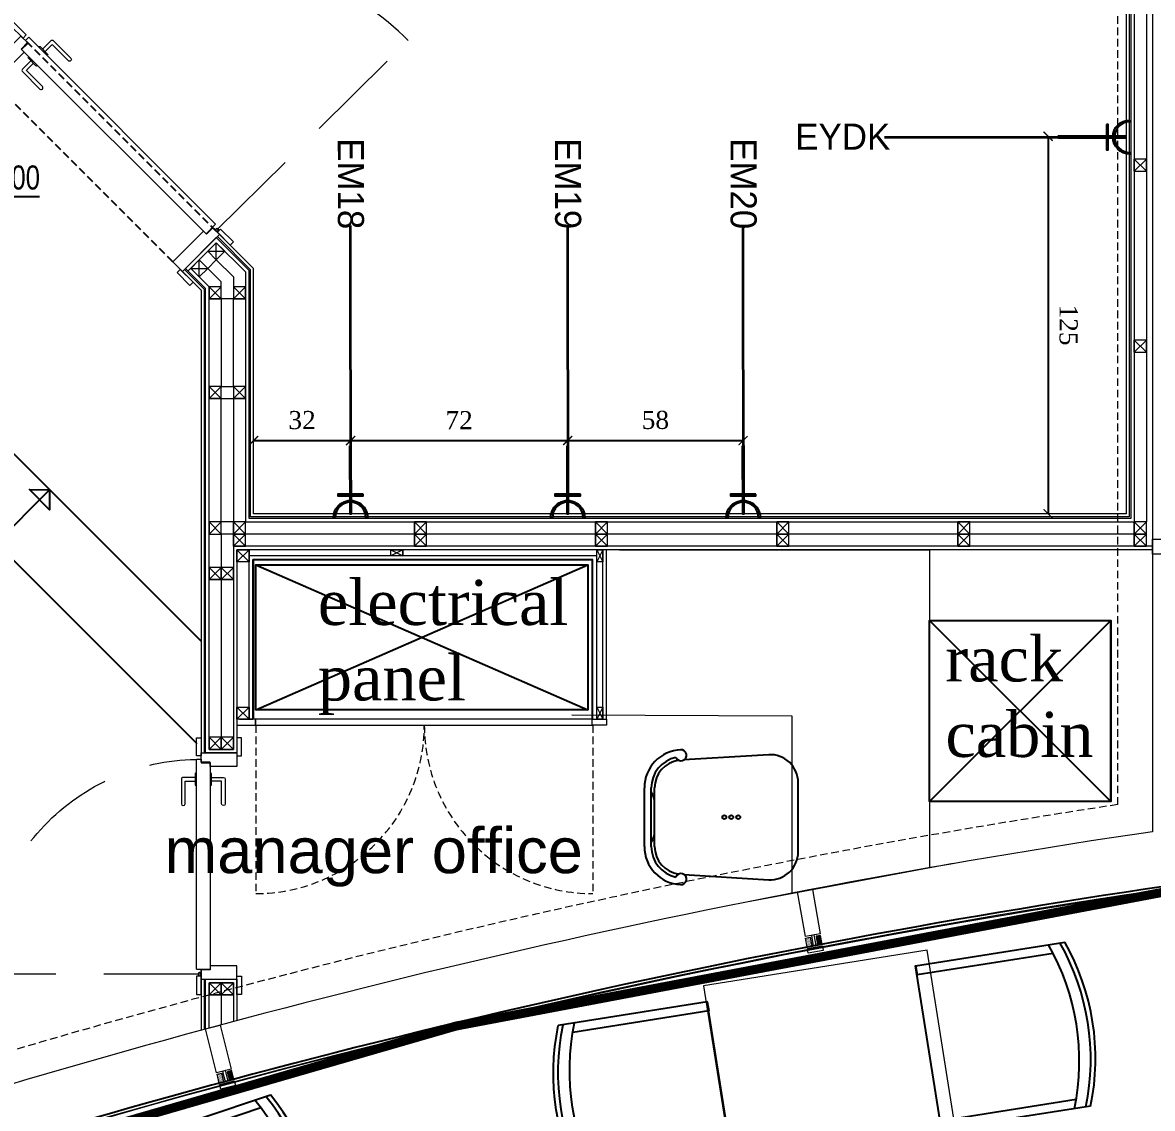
# Model space of a CAD drawing. Header units: millimetres. Extents: x 4459 to 18299, y -2909 to 3305.
# Drawn here: x 11552.2 to 11926.5, y 1101.8 to 1461.7 of the extents above; entities that cross this region are included whole.
import ezdxf
from ezdxf.enums import TextEntityAlignment as Align
from ezdxf.xclip import XClip

# ---------------------------------------------------------------- set-up
doc = ezdxf.new("R2010")
doc.units = ezdxf.units.MM
doc.header["$LTSCALE"] = 5
doc.header["$XCLIPFRAME"] = 0
for name, pattern in [('DASHED', [0.75, 0.5, -0.25]), ('DASHEDX2', [1.5, 1, -0.5]), ('HIDDEN', [9.524999999999995, 6.349999999999998, -3.174999999999998]), ('HIDDENX2', [0.75, 0.5, -0.25])]:
    doc.linetypes.add(name, pattern=pattern)
doc.layers.get('Defpoints').update_dxf_attribs({"lineweight": 9})
for name, color, linetype, lineweight in [('141125_RT1$0$LP-SHOPFRONT', 230, 'Continuous', 9), ('2DGORUNUS3', 41, 'Continuous', 0), ('A-_WIND----_E-', 4, 'Continuous', 13), ('ELK', 1, 'Continuous', 35), ('I-Furn-Fixd-N', 2, 'Continuous', 9), ('LP-AREA_POLYLINE', 7, 'Continuous', 5), ('MAK', 235, 'Continuous', 25), ('no3_ahsap kesit on', 40, 'Continuous', 20), ('no3_ahşap gorunus on kalın', 34, 'Continuous', 20), ('no3_alçıpan kesit', 210, 'Continuous', 20), ('no3_duvar kaplama', 8, 'Continuous', 9), ('no3_kutu profil gorunus', 8, 'Continuous', 18), ('no3_kutuprofil kesit', 74, 'Continuous', 18), ('no3_mermer gorunus on', 31, 'Continuous', 15), ('no3_seramik ön', 123, 'Continuous', 18), ('no3_tefriş kesit ön', 24, 'Continuous', 25), ('no3_yazı tefriş', 152, 'Continuous', 15), ('no3_ölçü tefriş', 252, 'Continuous', 0)]:
    doc.layers.add(name, color=color, linetype=linetype, lineweight=lineweight)
for name, color, linetype in [('DY-49-Kot', 7, 'Continuous'), ('ELEKTRİK', 10, 'Continuous'), ('I-Eqpm-Move-N', 2, 'Continuous'), ('I-Furn-Move-N', 2, 'Continuous'), ('LP-RETAIL_LINE', 10, 'DASHEDX2'), ('xref_4_vitrin_kaplama$0$2DCAM', 6, 'Continuous')]:
    doc.layers.add(name, color=color, linetype=linetype)
doc.styles.add('M_1.1', font='stylu.ttf', dxfattribs={"width": 0.8, "height": 5})
doc.styles.add('ROMANSTW', font='georgia.ttf')
doc.styles.get("Standard").update_dxf_attribs({"font": 'arial.ttf'})
doc.styles.add('TAKSİM', font='GOTHIC.TTF', dxfattribs={"height": 20})
doc.dimstyles.new('M2', dxfattribs={"dimtxt": 6, "dimasz": 3, "dimexe": 1, "dimexo": 4, "dimgap": 3, "dimtad": 1, "dimdec": 0, "dimzin": 12, "dimdsep": 46, "dimtxsty": 'ROMANSTW', "dimblk": 'ARCHTICK', "dimcen": 0.09, "dimse1": 1, "dimse2": 1, "dimclrd": 251, "dimclre": 251, "dimclrt": 1, "dimadec": 0, "dimazin": 0, "dimtfac": 1, "dimtdec": 0, "dimtix": 1, "dimtmove": 0, "dimatfit": 3, "dimldrblk": 'ARCHTICK', "dimfxl": 1, "dimtolj": 1, "dimtzin": 0, "dimarcsym": 0})
pattern_1 = [(0, (0, 0), (0.9375, 1.875), [0, -1.875])]

# ---------------------------------------------------------------- blocks, each defined once
blk = doc.blocks.new('#150 - TOLIX CHAIR - PLAN VIEW')
at = {"layer": 'I-Furn-Move-N'}
for p, q in [((-23666.07039168624, -18079.00326875871), (-23471.62087488793, -18079.00326875871)), ((-23666.07039168624, -18102.08477759493), (-23471.62087488793, -18102.08477759493)), ((-23666.07039168624, -18113.16390183632), (-23471.62087488793, -18113.16390183632)), ((-23758.79852296177, -18210.34558322654), (-23775.88526770403, -18491.28845779707)), ((-23361.80599887015, -18491.28845779707), (-23378.8927436124, -18210.34558322655)), ((-23683.69627116118, -18588.64298386247), (-23453.994995413, -18588.64298386247))]:
    blk.add_line(p, q, dxfattribs=at)
for centre in [(-23568.84563328709, -18343.97899019853), (-23568.84563328709, -18367.06049903475), (-23568.84563328709, -18390.14200787097)]:
    blk.add_circle(centre, 6.462822474141903, dxfattribs=at)
for centre, radius, start, end in [((-23666.07039168624, -18205.4899371812), 126.4866684224915, 90, 176.9520822348483), ((-23666.07039168624, -18205.4899371812), 103.4051595862704, 90, 167.7747462788726), ((-23666.07039168624, -18205.4899371812), 92.32603534488432, 90, 172.161558947042), ((-23613.02765727035, -18041.55329340641), 71.63800371101152, 237.6680042405534, 268.4154074343137), ((-23524.66360930383, -18041.55329340641), 71.63800371101152, 271.5845925661374, 302.3319957591266), ((-23471.62087488793, -18205.4899371812), 126.4866684224915, 2.278400127190807, 90), ((-23471.62087488793, -18205.4899371812), 103.4051595862704, 12.22525372112733, 90), ((-23471.62087488793, -18205.4899371812), 92.32603534488432, 7.838441052957989, 90), ((-23774.17651149861, -18200.46144646067), 18.2805549982871, 174.6736821073503, 67.32942527034525), ((-23363.51475507556, -18200.46144646067), 18.2805549982871, 112.6705747296547, 5.326317892649697), ((-23683.69627116118, -18496.31694851759), 92.32603534488432, 176.8778695379992, 270), ((-23453.994995413, -18496.31694851759), 92.32603534488432, 270, 3.122130462000761)]:
    blk.add_arc(centre, radius, start, end, dxfattribs=at)
blk = doc.blocks.new('Mullion')
at = {"layer": 'A-_WIND----_E-', "lineweight": 0, "ltscale": 0.2999999999999999}
h = blk.add_hatch(dxfattribs=at)
h.set_pattern_fill('DOTS', color=8, scale=30)
h.set_pattern_definition(pattern_1)
h.paths.add_polyline_path([(0, 25), (-30, 25), (-30, 10), (0, 10)])
h = blk.add_hatch(dxfattribs=at)
h.set_pattern_fill('DOTS', color=8, scale=30)
h.set_pattern_definition(pattern_1)
h.paths.add_polyline_path([(0, -25), (-30, -25), (-30, -10), (0, -10)])
at = {"layer": 'A-_WIND----_E-', "color": 8, "lineweight": 0, "ltscale": 0.2999999999999999}
for points in [[(-185, 25), (-35, 25), (-35, -25), (-185, -25)], [(-35, -5), (0, -5), (0, 5), (-35, 5)], [(-30, 10), (0, 10), (0, 25), (-30, 25)], [(5, 25), (21, 25), (21, -25), (5, -25)], [(-30, -10), (0, -10), (0, -25), (-30, -25)]]:
    blk.add_lwpolyline(points, close=True, dxfattribs=at)
blk = doc.blocks.new('A$C25195F0E')
at = {"layer": 'LP-AREA_POLYLINE', "elevation": 4.343754e-10}
for points in [[(1241.289538408398, 1481.771808560442), (1740.611853405878, 982.4494935729595), (1740.611853410447, -260.5213327812821, 0.06013173421117496), (1740.611853410447, -260.5213327812821), (1740.611853412033, -260.5213327867173), (1740.611853410447, -260.5213327812821), (1740.611853410447, -260.5213327812821), (1740.611853410447, -260.5213327812821), (1740.611853410447, -260.5213327812821), (1740.611853410447, -260.5213327812821), (1740.611853410447, -260.5213327812821), (1740.611853410447, -260.5213327812821, 0.1425159284874142), (363.910648668787, -881.7700540678402), (-329.1675914946045, -187.7195104144735), (-378.6679432249766, -138.2202141176072)], [(1832.148862516079, 631.3331623820427), (1832.148862516079, -450.5505791022647, 0.0360024207227182), (1478.385942435564, -517.7902734839922), (1520.471963534298, -661.4096108145554), (1396.293859317625, -697.7985986152676), (1431.301155913155, -817.2616556475555), (1295.85431106628, -880.4067974961258), (957.0359783746562, -1038.363459580076), (957.0359783746562, -935.7081222731981), (837.0361213568767, -935.7045508444721), (837.0361213568767, -1055.704550844472), (538.1027967216742, -1055.708133434566), (364.2311962655031, -881.4511934745692), (364.2311962655031, -881.4511934745692, -0.1427365817317332), (1742.148862514962, -260.521332781957), (1742.148862516125, 631.3331623820427)]]:
    blk.add_lwpolyline(points, format="xyb", close=True, dxfattribs=at)
blk = doc.blocks.new('KAPI1')
at = {"layer": 'no3_ahsap kesit on'}
for p, q in [((16945.47289221016, -7443.850183265145), (16945.46795797564, -7445.354062935305)), ((17033.06795797564, -7443.854062935188), (16945.47289221016, -7443.850183265145)), ((17033.06795797564, -7443.854062935188), (17033.06795797564, -7448.354062935421)), ((16945.46795797564, -7445.354062935305), (16946.66795797565, -7445.354062935305)), ((16946.66795797565, -7445.354062935305), (16946.66795797565, -7448.354062935421)), ((16946.66795797565, -7448.354062935421), (17031.86795797565, -7448.354062935188)), ((17034.26795797566, -7445.354062935305), (17033.06795797564, -7445.354062935305))]:
    blk.add_line(p, q, dxfattribs=at)
for points in [[(16951.46795797562, -7443.354062935305), (16951.46795797555, -7439.454062935165, -0.4142135623730951), (16952.06795797556, -7438.854062935305), (16960.21379130889, -7438.854062935305, -1.000000000000095), (16960.21379130889, -7440.054062935375), (16952.91795797561, -7440.054062935375, 0.4142135623730951), (16952.66795797563, -7440.304062935375), (16952.66795797563, -7443.354062935305)], [(16950.06795797563, -7443.854062935188), (16950.06795797563, -7443.604062935305, -0.4142135623737115), (16950.31795797563, -7443.354062935305), (16953.81795797561, -7443.354062935305, -0.4142135623724791), (16954.06795797562, -7443.604062935305), (16954.06795797562, -7443.854062935188)], [(16954.06795797562, -7448.354062935188), (16954.06795797562, -7448.604062935188, -0.4142135623730951), (16953.81795797561, -7448.854062935305), (16950.31795797563, -7448.854062935305, -0.4142135623730909), (16950.06795797563, -7448.604062935188), (16950.06795797563, -7448.354062935188)], [(16951.46795797562, -7448.854062935305), (16951.46795797555, -7452.754062935212, 0.4142135623730951), (16952.06795797556, -7453.354062935305), (16960.21379130889, -7453.354062935305, 1.000000000000095), (16960.21379130889, -7452.154062935235), (16952.91795797561, -7452.154062935235, -0.4142135623730951), (16952.66795797563, -7451.904062935235), (16952.66795797563, -7448.854062935305)]]:
    blk.add_lwpolyline(points, format="xyb", dxfattribs=at)
for points in [[(16938.36795797565, -7443.854062935188), (16938.36795797565, -7445.354062935305), (16944.36795797565, -7445.354062935305), (16944.36795797565, -7443.854062935188), (16938.36795797565, -7443.854062935188)], [(17041.36795797565, -7443.854062935421), (17041.36795797565, -7445.354062935305), (17035.36795797565, -7445.354062935305), (17035.36795797565, -7443.854062935421), (17041.36795797565, -7443.854062935421)], [(16938.36795797565, -7464.254062935304), (16938.36795797565, -7462.754062935304), (16944.36795797565, -7462.754062935304), (16944.36795797565, -7464.254062935304), (16938.36795797565, -7464.254062935304)], [(17041.36795797565, -7464.254062935304), (17041.36795797565, -7462.754062935304), (17035.36795797565, -7462.754062935304), (17035.36795797565, -7464.254062935304), (17041.36795797565, -7464.254062935304)]]:
    blk.add_lwpolyline(points, dxfattribs=at)
for points in [[(16943.36795797565, -7445.354062935305), (16943.36795797565, -7462.754062935304), (16947.86795797565, -7462.754062935304), (16947.86795797565, -7448.354062935421), (16946.46795797564, -7448.354062935421), (16946.46795797564, -7445.354062935305)], [(17036.36795797565, -7445.354062935305), (17036.36795797565, -7462.754062935304), (17031.86795797565, -7462.754062935304), (17031.86795797565, -7448.354062935421), (17033.26795797565, -7448.354062935421), (17033.26795797565, -7445.354062935305)]]:
    blk.add_lwpolyline(points, close=True, dxfattribs=at)
blk.add_circle((17034.67747908274, -7444.852158713937), 0.5, dxfattribs=at)
at = {"layer": 'no3_duvar kaplama', "linetype": 'HIDDEN'}
blk.add_line((17034.67747908274, -7444.852158713937), (17035.1135122913, -7355.686133754384), dxfattribs=at)
blk.add_arc((17034.70797154477, -7444.92625130976), 89.24103901571203, 89.73962816404351, 180.2746706529564, dxfattribs=at)
blk = doc.blocks.new('KAPI2')
at = {"layer": 'no3_ahsap kesit on'}
for p, q in [((17072.72295584006, -7443.850183265145), (17072.71802160554, -7445.354062935305)), ((17142.31802160554, -7443.854062935188), (17072.72295584006, -7443.850183265145)), ((17142.31802160554, -7443.854062935188), (17142.31802160554, -7448.354062935421)), ((17072.71802160554, -7445.354062935305), (17073.91802160555, -7445.354062935305)), ((17073.91802160555, -7445.354062935305), (17073.91802160555, -7448.354062935421)), ((17073.91802160555, -7448.354062935421), (17141.11802160554, -7448.354062935188)), ((17143.51802160555, -7445.354062935305), (17142.31802160554, -7445.354062935305))]:
    blk.add_line(p, q, dxfattribs=at)
for points in [[(17078.71802160551, -7443.354062935305), (17078.71802160545, -7439.454062935165, -0.4142135623730951), (17079.31802160545, -7438.854062935305), (17087.46385493879, -7438.854062935305, -1.000000000000095), (17087.46385493879, -7440.054062935375), (17080.16802160551, -7440.054062935375, 0.4142135623730951), (17079.91802160553, -7440.304062935375), (17079.91802160553, -7443.354062935305)], [(17077.31802160553, -7443.854062935188), (17077.31802160553, -7443.604062935305, -0.4142135623737115), (17077.56802160553, -7443.354062935305), (17081.06802160551, -7443.354062935305, -0.4142135623724791), (17081.31802160552, -7443.604062935305), (17081.31802160552, -7443.854062935188)], [(17081.31802160552, -7448.354062935188), (17081.31802160552, -7448.604062935188, -0.4142135623730951), (17081.06802160551, -7448.854062935305), (17077.56802160553, -7448.854062935305, -0.4142135623730909), (17077.31802160553, -7448.604062935188), (17077.31802160553, -7448.354062935188)], [(17078.71802160551, -7448.854062935305), (17078.71802160545, -7452.754062935212, 0.4142135623730951), (17079.31802160545, -7453.354062935305), (17087.46385493879, -7453.354062935305, 1.000000000000095), (17087.46385493879, -7452.154062935235), (17080.16802160551, -7452.154062935235, -0.4142135623730951), (17079.91802160553, -7451.904062935235), (17079.91802160553, -7448.854062935305)]]:
    blk.add_lwpolyline(points, format="xyb", dxfattribs=at)
for points in [[(17065.61802160555, -7443.854062935188), (17065.61802160555, -7445.354062935305), (17071.61802160555, -7445.354062935305), (17071.61802160555, -7443.854062935188), (17065.61802160555, -7443.854062935188)], [(17150.61802160554, -7443.854062935421), (17150.61802160554, -7445.354062935305), (17144.61802160554, -7445.354062935305), (17144.61802160554, -7443.854062935421), (17150.61802160554, -7443.854062935421)], [(17065.61802160555, -7458.754062935317), (17065.61802160555, -7457.254062935317), (17071.61802160555, -7457.254062935317), (17071.61802160555, -7458.754062935317), (17065.61802160555, -7458.754062935317)], [(17150.61802160554, -7458.754062935302), (17150.61802160554, -7457.254062935302), (17144.61802160554, -7457.254062935302), (17144.61802160554, -7458.754062935302), (17150.61802160554, -7458.754062935302)]]:
    blk.add_lwpolyline(points, dxfattribs=at)
for points in [[(17070.61802160554, -7445.354062935305), (17070.61802160554, -7457.254062935317), (17075.11802160554, -7457.254062935317), (17075.11802160554, -7448.354062935421), (17073.71802160554, -7448.354062935421), (17073.71802160554, -7445.354062935305)], [(17145.61802160554, -7445.354062935305), (17145.61802160554, -7457.254062935302), (17141.11802160554, -7457.254062935302), (17141.11802160554, -7448.354062935421), (17142.51802160555, -7448.354062935421), (17142.51802160555, -7445.354062935305)]]:
    blk.add_lwpolyline(points, close=True, dxfattribs=at)
blk.add_circle((17143.92754271263, -7444.852158713937), 0.5, dxfattribs=at)
at = {"layer": 'no3_duvar kaplama', "linetype": 'HIDDEN'}
blk.add_line((17143.92754271263, -7444.852158713937), (17143.92754271263, -7373.640522400103), dxfattribs=at)
blk.add_arc((17143.92729859661, -7444.851572289645), 71.21104989001475, 89.99980358566671, 180.4043028745569, dxfattribs=at)
blk = doc.blocks.new('plan3')
at = {"color": 252, "linetype": 'DASHED'}
for p, q in [((26939.34262550004, -7019.001456270258), (26875.70301519333, -6955.361845963942)), ((26924.91764716354, -7029.183793919585), (26863.39935720042, -6967.665503956814))]:
    blk.add_line(p, q, dxfattribs=at)
at = {"layer": '141125_RT1$0$LP-SHOPFRONT'}
blk.add_arc((27647.39728095002, -9911.930804495787, -1.969821306069264e-09), 2703.74203168387, 98.06711677474536, 107.5986670926949, dxfattribs=at)
at = {"layer": '2DGORUNUS3', "linetype": 'HIDDENX2'}
blk.add_lwpolyline([(25764.39705465903, -7970.127408201664), (25764.39705465903, -7930.099362039789, -0.1535650393735512), (27237.97278671117, -7209.02193275756), (27237.97278671123, -5980.296742005754), (27603.17916893629, -5980.296742004606)], format="xyb", dxfattribs=at)
at = {"layer": 'A-_WIND----_E-', "color": 8, "lineweight": 0, "ltscale": 0.2999999999999999, "elevation": 1.351789569170592e-09}
blk.add_lwpolyline([(27249.47278670756, -6021.041624340965), (27249.47278670792, -7217.99756384134, 0.04013499430191375), (26824.33338827374, -7316.164380268878)], format="xyb", dxfattribs=at)
at = {"layer": 'LP-RETAIL_LINE', "ltscale": 0.2, "const_width": 3}
blk.add_lwpolyline([(27359.5097958179, -6343.089694982906), (27359.5097958179, -7424.973436467217, 0.0360024207227182), (27005.74687573738, -7492.213130848948), (27047.83289683613, -7635.832468179513), (26923.65479261945, -7672.221455980225), (26958.66208921497, -7791.684513012508), (26823.21524436812, -7854.829654861069), (26484.39691167647, -8012.786316945032), (26484.39691167648, -7910.130979638154), (26364.3970546587, -7910.127408209439), (26364.39705465872, -8030.127408209431), (26065.46373002349, -8030.130990799518), (25891.59212956734, -7855.874050839535), (25891.59212956734, -7855.874050839535, -0.1427365817317332), (27269.50979581678, -7234.944190146918), (27269.50979581796, -6343.089694982897)], format="xyb", close=True, dxfattribs=at)
at = {"layer": 'MAK', "color": 1}
blk.add_lwpolyline([(26952.48589812902, -7129.570722047598), (27062.48589812902, -7129.570722047587), (27062.48589812902, -7177.607356154947), (26952.48589812903, -7177.607356154936), (26952.48589812902, -7129.570722047598), (27062.48589812902, -7177.607356154947), (26952.48589812903, -7177.607356154936), (27062.48589812902, -7129.570722047587)], dxfattribs=at)
at = {"layer": 'no3_ahsap kesit on'}
for p, q in [((27067.38370955537, -7179.491916383835, 4.524515464303484e-09), (27067.38371012002, -7124.550800446523)), ((27068.63370954385, -7180.741916334184, 4.794933603573352e-09), (27068.6337101247, -7124.550800446521))]:
    blk.add_line(p, q, dxfattribs=at)
at = {"layer": 'no3_ahsap kesit on', "elevation": 5.501133550425696e-09}
for points in [[(26952.28059377364, -7180.741916276529), (26946.20145659678, -7180.741916334184), (26946.20145659679, -7182.740155701365), (26952.28059377364, -7182.740155643711)], [(27063.83723081392, -7180.741916334182), (27068.63370993588, -7180.74191633418), (27068.63370993588, -7182.740155701365), (27063.83723081392, -7182.740155701367)]]:
    blk.add_lwpolyline(points, close=True, dxfattribs=at)
at = {"layer": 'no3_alçıpan kesit'}
for p, q in [((26939.34262549976, -7021.122776614042), (26929.16028785045, -7031.305114262888)), ((26950.20145659681, -7031.981607711088, 1.351789569170592e-09), (26939.34262549976, -7021.122776614042)), ((26930.00881598787, -7032.153642400321), (26939.34262549977, -7022.819832888892)), ((26939.34262549977, -7022.819832888892), (26939.34262549977, -7022.819832888892)), ((26939.34262549977, -7022.819832888892), (26949.0014565968, -7032.478663985938)), ((26933.68577125012, -7028.476687138242), (26933.68577125012, -7028.476687138242)), ((26945.48673797116, -7028.963945360303), (26945.48673797116, -7028.963945360303)), ((26935.80145659679, -7037.94628300926, 1.351789569170592e-09), (26929.16028785051, -7031.305114262963)), ((26937.00145659679, -7037.449226734414), (26930.85734412537, -7031.305114262965)), ((26949.0014565968, -7032.478663985938), (26949.00145659678, -7115.350800446504)), ((26950.20145659678, -7114.150800446516, 1.351789569170592e-09), (26950.20145659681, -7031.981607711088, 1.351789569170592e-09)), ((26939.82988372153, -7034.620799609649), (26939.82988372153, -7034.620799609649)), ((26935.80145659676, -7191.908364043227), (26935.80145659679, -7037.94628300926, 1.351789569170592e-09)), ((26937.00145659676, -7190.708364043227), (26937.00145659679, -7037.449226734414)), ((26949.00145659678, -7115.350800446504), (27243.47278670788, -7115.350800446506)), ((27242.27278670789, -7114.150800446521, 1.351789569170592e-09), (26950.20145659678, -7114.150800446516, 1.351789569170592e-09)), ((27249.47278579581, -7123.350800446506), (26945.00145659679, -7123.350800446526)), ((26945.00145659679, -7123.350800446526), (26945.00145659678, -7190.708364043243)), ((27249.47278579581, -7124.550800446514, 1.351789569170592e-09), (26946.2014565968, -7124.550800446521, 1.351789569170592e-09)), ((26946.2014565968, -7124.550800446521, 1.351789569170592e-09), (26946.20145659678, -7191.908364043229)), ((26950.1979401982, -7179.542972703071, 5.020010207870684e-09), (26950.1979398195, -7126.548667746492, -3.397257624521144e-09)), ((27065.38723083574, -7126.548656309214, -4.447433892758208e-09), (26950.20145659681, -7126.548656309214, 1.351789569170592e-09)), ((27065.38723082579, -7179.491916322339, 4.524515450425696e-09), (27065.38723083574, -7126.548656309214, -4.447433892758208e-09)), ((27064.13723083573, -7127.748656309224, -4.373877825271273e-09), (26951.39688345122, -7127.748656309224, -3.151031250162029e-09)), ((26951.39688382964, -7180.741916276529, 5.260399567330598e-09), (26951.39688345122, -7127.748656309224, -3.151031250162029e-09)), ((27064.13723083731, -7180.741916334184, 4.794933603573352e-09), (27064.13723084686, -7127.748656309224, -4.373877825271273e-09)), ((26947.00251785458, -7180.741916334189, 5.020010204401237e-09), (26951.39688382964, -7180.741916276529, 5.020010223483196e-09)), ((26946.20145659678, -7191.908364043229), (26935.80145659676, -7191.908364043227)), ((26945.00145659678, -7190.708364043243), (26937.00145659676, -7190.708364043227))]:
    blk.add_line(p, q, dxfattribs=at)
for points, elevation in [([(27243.47278670757, -6829.118257689248), (27140.89691217753, -6829.118257689252), (27140.89691217754, -6941.636006848114), (27243.47278670783, -6941.63600684809), (27243.47278670788, -7115.350800446506)], 1.351789569170592e-09), ([(27242.27278670784, -6942.836006848098), (27242.27278670789, -7114.150800446521)], 1.351789569170592e-09), ([(26935.80145659677, -7283.534763698248), (26935.80145659676, -7266.908364043238), (26946.20145659678, -7266.908364043231), (26946.20145659678, -7280.720668075701)], 3.66878971647111e-10), ([(26937.00145659679, -7283.083746051398), (26937.00145659679, -7268.108364043235), (26945.00145659679, -7268.108364043263), (26945.00145659679, -7280.720668075714)], 3.66878971647111e-10)]:
    blk.add_lwpolyline(points, dxfattribs=dict(at, elevation=elevation))
at = {"layer": 'no3_kutu profil gorunus', "elevation": 5.501133550425696e-09}
blk.add_lwpolyline([(26952.28059377364, -7180.741916276529), (26952.28059377364, -7182.740155643711), (27063.83723081392, -7182.740155701367), (27063.83723081392, -7180.741916334182)], close=True, dxfattribs=at)
at = {"layer": 'no3_kutuprofil kesit'}
for points, elevation in [([(27247.47278670758, -6995.127408209446), (27243.47278670757, -6995.127408209441), (27243.47278670758, -6999.127408209451), (27247.47278670755, -6999.127408209433), (27247.47278670758, -6995.127408209446), (27243.47278670758, -6999.127408209451), (27243.47278670757, -6995.127408209441), (27247.47278670755, -6999.127408209433)], 1.351789569170592e-09), ([(26936.51419837487, -7025.648260013482), (26939.3426254996, -7028.47668713822), (26942.17105262436, -7025.648260013468), (26939.34262549962, -7022.819832888752), (26936.51419837487, -7025.648260013482), (26942.17105262436, -7025.648260013468), (26939.3426254996, -7028.47668713822), (26939.34262549962, -7022.819832888752)], 1.1572620639555e-10), ([(26930.85734412537, -7031.305114262965), (26933.68577125011, -7034.133541387735), (26936.51419837486, -7031.305114262988), (26933.68577125012, -7028.476687138242), (26930.85734412537, -7031.305114262965), (26936.51419837486, -7031.305114262988), (26933.68577125011, -7034.133541387735), (26933.68577125012, -7028.476687138242)], 7.337579432942221e-10), ([(26937.00145659679, -7037.449226734414), (26937.0014565968, -7041.449226734412), (26941.0014565968, -7041.449226734423), (26941.00145659681, -7037.449226734427), (26937.00145659679, -7037.449226734414), (26941.0014565968, -7041.449226734423), (26937.0014565968, -7041.449226734412), (26941.00145659681, -7037.449226734427)], 7.337579432942221e-10), ([(26945.00145659679, -7037.449226734396), (26945.00145659681, -7041.449226734405), (26949.00145659682, -7041.449226734409), (26949.0014565968, -7037.449226734407), (26945.00145659679, -7037.449226734396), (26949.00145659682, -7041.449226734409), (26945.00145659681, -7041.449226734405), (26949.0014565968, -7037.449226734407)], 7.337579432942221e-10), ([(27247.47278670757, -7055.127408209444), (27243.47278670759, -7055.127408209442), (27243.47278670757, -7059.12740820945), (27247.47278670757, -7059.127408209446), (27247.47278670757, -7055.127408209444), (27243.47278670757, -7059.12740820945), (27243.47278670759, -7055.127408209442), (27247.47278670757, -7059.127408209446)], 1.351789569170592e-09), ([(26937.00145659676, -7070.456268158447), (26937.00145659678, -7074.45626815845), (26941.00145659679, -7074.456268158447), (26941.00145659677, -7070.456268158438), (26937.00145659676, -7070.456268158447), (26941.00145659679, -7074.456268158447), (26937.00145659678, -7074.45626815845), (26941.00145659677, -7070.456268158438)], 7.337579432942221e-10), ([(26945.00145659679, -7070.456268158443), (26945.0014565968, -7074.456268158448), (26949.0014565968, -7074.456268158448), (26949.00145659679, -7070.456268158441), (26945.00145659679, -7070.456268158443), (26949.0014565968, -7074.456268158448), (26945.0014565968, -7074.456268158448), (26949.00145659679, -7070.456268158441)], 7.337579432942221e-10), ([(26941.00145659679, -7115.350800446509), (26937.00145659676, -7115.350800446504), (26937.00145659678, -7119.35080044652), (26941.00145659678, -7119.350800446513), (26941.00145659679, -7115.350800446509), (26937.00145659678, -7119.35080044652), (26937.00145659676, -7115.350800446504), (26941.00145659678, -7119.350800446513)], 7.337579432942221e-10), ([(26949.00145659678, -7115.350800446504), (26945.00145659678, -7115.350800446517), (26945.00145659679, -7119.350800446517), (26949.00145659678, -7119.350800446504), (26949.00145659678, -7115.350800446504), (26945.00145659679, -7119.350800446517), (26945.00145659678, -7115.350800446517), (26949.00145659678, -7119.350800446504)], 7.337579432942221e-10), ([(27009.00145659677, -7115.350800446504), (27005.00145659678, -7115.350800446513), (27005.00145659679, -7119.35080044652), (27009.00145659679, -7119.350800446511), (27009.00145659677, -7115.350800446504), (27005.00145659679, -7119.35080044652), (27005.00145659678, -7115.350800446513), (27009.00145659679, -7119.350800446511)], 7.337579432942221e-10), ([(27069.00145659679, -7115.350800446517), (27065.00145659679, -7115.350800446522), (27065.00145659678, -7119.350800446511), (27069.00145659679, -7119.350800446517), (27069.00145659679, -7115.350800446517), (27065.00145659678, -7119.350800446511), (27065.00145659679, -7115.350800446522), (27069.00145659679, -7119.350800446517)], 7.337579432942221e-10), ([(27129.00145659679, -7115.35080044652), (27125.00145659679, -7115.350800446502), (27125.00145659679, -7119.350800446506), (27129.00145659678, -7119.350800446511), (27129.00145659679, -7115.35080044652), (27125.00145659679, -7119.350800446506), (27125.00145659679, -7115.350800446502), (27129.00145659678, -7119.350800446511)], 7.337579432942221e-10), ([(27189.00145659679, -7115.35080044652), (27185.00145659679, -7115.350800446507), (27185.0014565968, -7119.350800446509), (27189.00145659678, -7119.350800446509), (27189.00145659679, -7115.35080044652), (27185.0014565968, -7119.350800446509), (27185.00145659679, -7115.350800446507), (27189.00145659678, -7119.350800446509)], 7.337579432942221e-10), ([(27247.4727867079, -7115.35080044652), (27243.47278670788, -7115.350800446506), (27243.47278670789, -7119.350800446504), (27247.47278670788, -7119.350800446513), (27247.4727867079, -7115.35080044652), (27243.47278670789, -7119.350800446504), (27243.47278670788, -7115.350800446506), (27247.47278670788, -7119.350800446513)], 1.351789569170592e-09), ([(26949.00145659678, -7119.350800446504), (26945.00145659679, -7119.350800446517), (26945.00145659679, -7123.350800446526), (26949.00145659679, -7123.3508004465), (26949.00145659678, -7119.350800446504), (26945.00145659679, -7123.350800446526), (26945.00145659679, -7119.350800446517), (26949.00145659679, -7123.3508004465)], 1.1572620639555e-10), ([(27009.00145659679, -7119.350800446511), (27005.00145659679, -7119.35080044652), (27005.00145659678, -7123.350800446526), (27009.00145659679, -7123.350800446515), (27009.00145659679, -7119.350800446511), (27005.00145659678, -7123.350800446526), (27005.00145659679, -7119.35080044652), (27009.00145659679, -7123.350800446515)], 1.1572620639555e-10), ([(27069.00145659679, -7119.350800446517), (27065.00145659678, -7119.350800446511), (27065.00145659679, -7123.350800446533), (27069.00145659679, -7123.35080044652), (27069.00145659679, -7119.350800446517), (27065.00145659679, -7123.350800446533), (27065.00145659678, -7119.350800446511), (27069.00145659679, -7123.35080044652)], 1.1572620639555e-10), ([(27129.00145659678, -7119.350800446511), (27125.00145659679, -7119.350800446506), (27125.00145659681, -7123.350800446507), (27129.00145659679, -7123.350800446524), (27129.00145659678, -7119.350800446511), (27125.00145659681, -7123.350800446507), (27125.00145659679, -7119.350800446506), (27129.00145659679, -7123.350800446524)], 1.1572620639555e-10), ([(27189.00145659678, -7119.350800446509), (27185.0014565968, -7119.350800446509), (27185.00145659679, -7123.350800446524), (27189.00145659679, -7123.350800446522), (27189.00145659678, -7119.350800446509), (27185.00145659679, -7123.350800446524), (27185.0014565968, -7119.350800446509), (27189.00145659679, -7123.350800446522)], 1.1572620639555e-10), ([(27247.47278670788, -7119.350800446513), (27243.47278670789, -7119.350800446504), (27243.4727867079, -7123.350800446524), (27247.4727867079, -7123.350800446511), (27247.47278670788, -7119.350800446513), (27243.4727867079, -7123.350800446524), (27243.47278670789, -7119.350800446504), (27247.4727867079, -7123.350800446511)], 7.337579432942221e-10), ([(26946.2014565968, -7124.550800446521), (26950.20145659681, -7124.550800446523), (26950.20145659681, -7128.550800446525), (26946.2014565968, -7128.550800446525), (26946.2014565968, -7124.550800446521), (26950.20145659681, -7128.550800446525), (26950.20145659681, -7124.550800446523), (26946.2014565968, -7128.550800446525)], 1.351789569170592e-09), ([(26997.17877891676, -7124.548656309214), (27001.17877891676, -7124.548656309213), (27001.17877891676, -7126.548656309213), (26997.17877891676, -7126.548656309216), (26997.17877891676, -7124.548656309214), (27001.17877891676, -7126.548656309213), (27001.17877891676, -7124.548656309213), (26997.17877891676, -7126.548656309216)], -1.059513110926447e-09), ([(27065.38722634693, -7124.550617781832), (27067.38722634693, -7124.550617781833), (27067.38722634693, -7128.550617781833), (27065.38722634693, -7128.55061778183), (27065.38722634693, -7124.550617781832), (27067.38722634693, -7128.550617781833), (27067.38722634693, -7124.550617781833), (27065.38722634693, -7128.55061778183)], 1.803007508918708e-09), ([(27063.83723081392, -7180.741916334182), (27063.83723120438, -7128.048656309213), (26951.696883454, -7128.048656309216), (26951.69688382962, -7180.741916331419)], 5.060419777658254e-09), ([(26937.00145659678, -7130.456268158458), (26937.00145659679, -7134.456268158463), (26941.00145659679, -7134.456268158461), (26941.00145659679, -7130.456268158447), (26937.00145659678, -7130.456268158458), (26941.00145659679, -7134.456268158461), (26937.00145659679, -7134.456268158463), (26941.00145659679, -7130.456268158447)], 7.337579432942221e-10), ([(26941.00145659679, -7130.456268158447), (26941.00145659679, -7134.456268158461), (26945.00145659679, -7134.456268158458), (26945.00145659679, -7130.456268158467), (26941.00145659679, -7130.456268158447), (26945.00145659679, -7134.456268158458), (26941.00145659679, -7134.456268158461), (26945.00145659679, -7130.456268158467)], 1.1572620639555e-10), ([(26946.20146145697, -7176.741916332496), (26950.20146145697, -7176.741916332494), (26950.20146145697, -7180.741916332492), (26946.20146145697, -7180.741916332496), (26946.20146145697, -7176.741916332496), (26950.20146145697, -7180.741916332492), (26950.20146145697, -7176.741916332494), (26946.20146145697, -7180.741916332496)], 5.020010207870684e-09), ([(27065.38723080599, -7176.741916344079), (27067.38723080599, -7176.741916344079), (27067.38723080599, -7180.741916344081), (27065.38723080599, -7180.741916344081), (27065.38723080599, -7176.741916344079), (27067.38723080599, -7180.741916344081), (27067.38723080599, -7176.741916344079), (27065.38723080599, -7180.741916344081)], 5.501133550425696e-09), ([(26937.00145659676, -7186.708364043227), (26937.00145659676, -7190.708364043227), (26941.00145659678, -7190.708364043241), (26941.00145659678, -7186.70836404321), (26937.00145659676, -7186.708364043227), (26941.00145659678, -7190.708364043241), (26937.00145659676, -7190.708364043227), (26941.00145659678, -7186.70836404321)], 7.337579432942221e-10), ([(26941.00145659678, -7186.70836404321), (26941.00145659678, -7190.708364043241), (26945.00145659678, -7190.708364043243), (26945.00145659677, -7186.708364043225), (26941.00145659678, -7186.70836404321), (26945.00145659678, -7190.708364043243), (26941.00145659678, -7190.708364043241), (26945.00145659677, -7186.708364043225)], 1.1572620639555e-10), ([(26937.00145659679, -7268.108364043235), (26937.00145659679, -7272.108364043259), (26941.00145659679, -7272.108364043264), (26941.00145659678, -7268.108364043248), (26937.00145659679, -7268.108364043235), (26941.00145659679, -7272.108364043264), (26937.00145659679, -7272.108364043259), (26941.00145659678, -7268.108364043248)], 3.66878971647111e-10), ([(26941.00145659678, -7268.108364043248), (26941.00145659679, -7272.108364043264), (26945.00145659677, -7272.108364043252), (26945.00145659679, -7268.108364043263), (26941.00145659678, -7268.108364043248), (26945.00145659677, -7272.108364043252), (26941.00145659679, -7272.108364043264), (26945.00145659679, -7268.108364043263)], -2.51152765251561e-10)]:
    blk.add_lwpolyline(points, dxfattribs=dict(at, elevation=elevation))
at = {"layer": 'no3_seramik ön'}
for p, q in [((27240.77278670784, -6944.336006848105), (27240.77278670789, -7112.650800446505, 1.351789569170592e-09)), ((27241.77278670784, -6943.336006848102), (27241.7727867079, -7113.650800446518)), ((26950.7014565968, -7031.774500930238), (26939.69617889058, -7020.769223223217)), ((26951.7014565968, -7031.360287367896, 1.351789569170592e-09), (26940.40328567176, -7020.062116442037)), ((26928.09962767889, -7032.365774434911), (26934.30145659678, -7038.567603352827, 1.351789569170592e-09)), ((26928.80673446008, -7031.658667653721), (26935.30145659678, -7038.153389790446)), ((26950.7014565968, -7113.650800446519), (26950.7014565968, -7031.774500930238)), ((26951.70145659679, -7112.650800446503, 1.351789569170592e-09), (26951.7014565968, -7031.360287367896, 1.351789569170592e-09)), ((26934.30145659678, -7038.567603352827, 1.351789569170592e-09), (26934.30145659677, -7191.908364043215)), ((26934.59729354065, -7037.449226734303), (26934.59729354065, -7037.449226734303)), ((26935.30145659678, -7038.153389790446), (26935.30145659676, -7191.908364043229)), ((27241.7727867079, -7113.650800446518), (26950.7014565968, -7113.650800446519)), ((27240.77278670789, -7112.650800446505, 1.351789569170592e-09), (26951.70145659679, -7112.650800446503, 1.351789569170592e-09))]:
    blk.add_line(p, q, dxfattribs=at)
at = {"layer": 'no3_seramik ön', "elevation": 3.66878971647111e-10}
for points in [[(26934.30145659678, -7266.908364043233), (26934.30145659678, -7283.81511682056)], [(26935.30145659678, -7266.908364043253), (26935.3014565968, -7283.543891513669)]]:
    blk.add_lwpolyline(points, dxfattribs=at)
at = {"layer": 'no3_ölçü tefriş'}
for p, q in [((26936.51419837486, -7031.305114262988), (26939.3426254996, -7028.47668713822)), ((26939.3426254996, -7028.47668713822), (26945.00145659681, -7034.135518235456)), ((26941.00145659679, -7035.792372484922), (26936.51419837486, -7031.305114262988)), ((26941.00145659681, -7037.449226734427), (26941.00145659679, -7035.792372484922)), ((26945.00145659681, -7034.135518235456), (26945.00145659679, -7037.449226734396)), ((27243.47278670789, -7119.350800446504), (26949.00145659678, -7119.350800446504)), ((26941.00145659679, -7272.108364043264), (26941.00145659678, -7282.005704795245))]:
    blk.add_line(p, q, dxfattribs=at)
at = {"layer": 'no3_ölçü tefriş', "linetype": 'DASHED'}
for p, q in [((26952.48589812902, -7182.740155643711, 5.501133550425696e-09), (26952.48589812902, -7238.518474163851, 5.501133550425696e-09)), ((27064.0425351693, -7182.740155643709, 5.501133550425696e-09), (27064.0425351693, -7238.518474163848, 5.501133550425696e-09))]:
    blk.add_line(p, q, dxfattribs=at)
at = {"layer": 'no3_ölçü tefriş'}
blk.add_lwpolyline([(27247.47278670758, -6834.609659050589), (27247.4727867079, -7115.35080044652)], dxfattribs=at)
at = {"layer": 'no3_ölçü tefriş', "elevation": 7.337579432942221e-10}
for points in [[(26941.00145659677, -7070.456268158438), (26945.00145659679, -7070.456268158443), (26945.00145659681, -7041.449226734405), (26941.0014565968, -7041.449226734423)], [(26945.00145659678, -7115.350800446517), (26941.00145659679, -7115.350800446509), (26941.00145659679, -7074.456268158447), (26945.00145659679, -7074.456268158459)]]:
    blk.add_lwpolyline(points, close=True, dxfattribs=at)
blk.add_lwpolyline([(26945.00145659679, -7119.350800446517), (26941.00145659678, -7119.350800446513), (26941.00145659676, -7188.708364043212)], dxfattribs=at)
at = {"layer": 'no3_ölçü tefriş', "linetype": 'DASHED'}
for centre, radius, start, end in [((26952.48589812903, -7182.74015564372, 5.501133550425696e-09), 55.77831852013423, 269.9999999999926, 0), ((27064.0425351693, -7182.740155643718, 5.501133550425696e-09), 55.77831852013333, 180, 270.0000000000149)]:
    blk.add_arc(centre, radius, start, end, dxfattribs=at)
at = {"layer": 'xref_4_vitrin_kaplama$0$2DCAM'}
blk.add_arc((27647.39705466434, -9910.99922668682, 1.351789569170592e-09), 2703.742031693153, 98.06711677474543, 107.598667216034, dxfattribs=at)
at = {"layer": 'A-_WIND----_E-'}
ref = blk.add_blockref('Mullion', (27267.97278579581, -7123.541625278143, 1.351789569170592e-09), dxfattribs=dict(at, xscale=0.1, yscale=0.1, zscale=0.1))
XClip(ref).set_block_clipping_path([(-22651.868302281247, -8465.857829264889), (3508.000332247, 17096.50878229749)])
ref = blk.add_blockref('Mullion', (27137.57682789848, -7255.75833250359), dxfattribs=dict(at, xscale=0.1, yscale=0.1, zscale=0.1, rotation=279.9099216714046))
XClip(ref).set_block_clipping_path([(3363.135232443834, -22258.81501560181), (7865.240383516182, 3510.7363228375325), (-17315.72393750539, 7910.0115639836295), (-21817.82908857774, -17859.539774455712)])
ref = blk.add_blockref('Mullion', (26942.73778724107, -7300.697316443277), dxfattribs=dict(at, xscale=0.09999999999999994, yscale=0.09999999999999994, zscale=0.09999999999999994, rotation=284.1481774152603))
XClip(ref).set_block_clipping_path([(1749.4086035876244, -20447.360348821152), (8143.676983118028, 4918.996481955866), (-16643.301956530864, 11167.21717502689), (-23037.570336061268, -14199.139655750128)])
at = {"layer": 'no3_ahşap gorunus on kalın'}
ref = blk.add_blockref('A$C25195F0E', (25527.36093330185, -6974.422857364958), dxfattribs=at)
XClip(ref).set_block_clipping_path([(-524.5749777341698, -995.7045508396586), (2091.411885718655, 1560.5321103165807)])
at = {"layer": 'no3_ölçü tefriş', "color": 3, "rotation": 315}
blk.add_blockref('KAPI1', (20158.53232202941, 10291.12953966611), dxfattribs=at)
at = {"layer": 'no3_ölçü tefriş', "color": 3, "xscale": -1, "rotation": 89.9999999999996}
blk.add_blockref('KAPI2', (19488.94739366148, 9878.709657562316), dxfattribs=at)
at = {"layer": 'MAK', "color": 1, "insert": (26972.9926857902, -7134.489866984124), "char_height": 15, "width": 799.0323406540195, "attachment_point": 1, "rotation": 7.489584601086231e-05}
blk.add_mtext('{\\fGeorgia|b0|i0|c162|p18;electrical\\Ppanel\\P}', dxfattribs=at)
blk = doc.blocks.new('olea')
at = {"layer": 'no3_tefriş kesit ön'}
for p, q in [((12418.24347509724, 3977.250075682242), (12468.24347509724, 3977.25007568224)), ((12468.24347509724, 3977.25007568224), (12468.24347509724, 3974.250075682243)), ((12468.24347509724, 3974.250075682243), (12422.61806443963, 3974.25007568224)), ((12468.24347509724, 3925.250075682239), (12422.61806443963, 3925.250075682239)), ((12468.24347509724, 3922.25007568224), (12468.24347509724, 3925.250075682239))]:
    blk.add_line(p, q, dxfattribs=at)
blk.add_lwpolyline([(12468.24347509724, 3977.25007568224), (12468.24347509724, 3922.25007568224), (12418.24347509724, 3922.250075682239)], dxfattribs=at)
for centre, start, end in [((12491.36847509723, 3949.75007568224), 159.3903070624658, 200.6096929375336), ((12492.96679354029, 3949.75007568224), 159.3903070624689, 200.6096929375333), ((12496.8020628827, 3949.75007568224), 159.3903070624686, 200.6096929375314)]:
    blk.add_arc(centre, 78.125, start, end, dxfattribs=at)
blk = doc.blocks.new('dıs mekan')
at = {"layer": 'no3_mermer gorunus on', "elevation": -0.0004093187500450595}
blk.add_lwpolyline([(19416.21611610498, -8287.51315584355), (19416.21601806649, -8362.513155843484), (19481.21601806642, -8362.513240810153), (19481.21611610492, -8287.513240810222)], close=True, dxfattribs=at)
at = {"rotation": 269.9999251041265}
blk.add_blockref('olea', (15498.42587678671, 4176.179436639763, -0.0004093187500450596), dxfattribs=at)
at = {"xscale": -1, "rotation": 269.9999251041265}
blk.add_blockref('olea', (15499.48464177495, -20830.35449497535, -0.0004093187500450596), dxfattribs=at)
blk = doc.blocks.new('Kot işareti-Plan')
at = {"layer": 'DY-49-Kot'}
h = blk.add_hatch(color=256, dxfattribs=at)
h.dxf.hatch_style = 1
h.paths.add_polyline_path([(0, 0.3500000000000227, 0.4142135623730944), (-0.3500000000000225, 0), (0, 0)])
h.paths.add_polyline_path([(0.3500000000000227, 0), (0, 0), (0, -0.3500000000000227, 0.4142135623730949)])
for points in [[(0, 0.5500000000000114), (0, -0.5500000000000114)], [(-0.5500000000000682, 0), (2.399999999999977, 0)]]:
    blk.add_lwpolyline(points, dxfattribs=at)
blk.add_circle((0, 0), 0.35, dxfattribs=at)
at = {"layer": 'DY-49-Kot', "style": 'M_1.1', "width": 0.8}
for tag, p in [('İNCEKOT', (2.408605840094197, 0.1000000000000227)), ('KABAKOT', (2.407746384176789, -0.4036134773100457))]:
    blk.add_attdef(tag, text='', height=0.35, dxfattribs=at).set_placement(p, align=Align.RIGHT)
blk = doc.blocks.new('RRR')
for p, q in [((28368.4087341613, -7041.792060688833), (28460.26261282825, -7133.645939355775)), ((28350.73106463164, -7059.469730218497), (28458.84839926588, -7167.58706485274))]:
    blk.add_line(p, q)
at = {"elevation": 7.636104162389527e-10}
blk.add_lwpolyline([(28392.415363278, -7101.154028864853), (28410.09303280766, -7083.476359335188), (28410.09303280766, -7090.106273217712), (28403.40389996219, -7083.417140372242), (28410.09303280766, -7083.476359335188)], dxfattribs=at)
at = {"xscale": 22.76837192191504, "yscale": 22.76837192191504, "zscale": 22.76837192191504}
blk.add_blockref('Kot işareti-Plan', (28352.05861353196, -6986.228498106912), dxfattribs=at).add_auto_attribs({'İNCEKOT': '+30.00'})
blk = doc.blocks.new('A$C50025146')
at = {"layer": 'ELEKTRİK'}
h = blk.add_hatch(color=256, dxfattribs=at)
edge = h.paths.add_edge_path()
edge.add_line((23.70435837441619, 11.25333161261187), (23.70435837441619, 10.69066721622039))
edge.add_ellipse((23.70435837441619, 5.626687648689767), major_axis=(3.580774291992597, -3.580774291992606), ratio=0.9999999999999413, start_angle=134.9999999999983, end_angle=314.9999999999983)
edge.add_line((23.70435837441619, 0.5627080811555061), (23.70435837441619, 4.368476402305532e-05))
edge.add_ellipse((23.70435837441619, 5.626687648689767), major_axis=(3.978638102213783, 3.978638102213774), ratio=0.9999999999999128, start_angle=45.0000000000025, end_angle=225.0000000000025, ccw=False)
for points in [[(16.0258407970905, 9.846670621633166), (16.5885051934838, 9.846670621633166), (16.5885051934838, 1.406704675742731), (16.0258407970905, 1.406704675742731)], [(6.940050297998823e-05, 5.345355450490388), (6.940050297998823e-05, 5.908019846885509), (22.50664525620232, 5.908019846885509), (22.50664525620232, 5.345355450490388)]]:
    blk.add_hatch(color=256, dxfattribs=at).paths.add_polyline_path(points)
at = {"layer": 'ELEKTRİK', "elevation": 4.798666618537076e-08}
blk.add_lwpolyline([(23.70435837441437, 4.368476402305532e-05), (23.70435837441619, 0.5627080811555061, -0.9999999999999944), (23.70435837441619, 10.69066721622039), (23.70435837441619, 11.25333161261187, 0.9999999999999944)], format="xyb", close=True, dxfattribs=at)
at = {"layer": 'ELEKTRİK'}
for points, elevation in [([(16.0258407970905, 1.406704675742731), (16.0258407970905, 9.846670621633166), (16.5885051934838, 9.846670621633166), (16.5885051934838, 1.406704675742731)], 4.791194770819646e-08), ([(6.940050297998823e-05, 5.908019846885509), (22.50664525620232, 5.908019846885509), (22.50664525620232, 5.345355450490388), (6.940050297998823e-05, 5.345355450490388)], 4.794507297291503e-08)]:
    blk.add_lwpolyline(points, close=True, dxfattribs=dict(at, elevation=elevation))
blk = doc.blocks.new('_ArchTick')
at = {"color": 0, "linetype": 'ByBlock', "const_width": 0.15}
blk.add_lwpolyline([(-0.5, -0.5), (0.5, 0.5)], dxfattribs=at)
blk = doc.blocks.new('*D220')
at = {"color": 251, "lineweight": -2, "ltscale": 5, "transparency": 16777216}
blk.add_line((11628.73565700084, 1323.179135531781), (11660.84932084324, 1323.179135531781), dxfattribs=at)
at = {"layer": 'Defpoints', "color": 0, "ltscale": 5, "transparency": 16777216}
for p in [(11660.84932084324, 1323.179135531781), (11628.73565700084, 1298.898437769876), (11660.84932084324, 1298.898437769863)]:
    blk.add_point(p, dxfattribs=at)
at = {"color": 251, "lineweight": -2, "ltscale": 5, "transparency": 16777216, "xscale": 3, "yscale": 3, "zscale": 3, "rotation": 180}
blk.add_blockref('_ArchTick', (11628.73565700084, 1323.179135531781), dxfattribs=at)
at = {"color": 251, "lineweight": -2, "ltscale": 5, "transparency": 16777216, "xscale": 3, "yscale": 3, "zscale": 3}
blk.add_blockref('_ArchTick', (11660.84932084324, 1323.179135531781), dxfattribs=at)
at = {"color": 1, "ltscale": 5, "true_color": 0xff0000, "transparency": 16777216, "insert": (11644.79248892204, 1329.940080632545), "char_height": 6, "attachment_point": 5, "style": 'ROMANSTW'}
blk.add_mtext('\\A1;32', dxfattribs=at)
blk = doc.blocks.new('*D221')
at = {"color": 251, "lineweight": -2, "ltscale": 5, "transparency": 16777216}
blk.add_line((11660.84932084325, 1323.179135531821), (11732.76876371891, 1323.179135531756), dxfattribs=at)
at = {"layer": 'Defpoints', "color": 0, "ltscale": 5, "transparency": 16777216}
for p in [(11732.76876371893, 1346.663229316391), (11732.76876371891, 1323.179135531756), (11660.84932084323, 1298.898437769868)]:
    blk.add_point(p, dxfattribs=at)
at = {"color": 251, "lineweight": -2, "ltscale": 5, "transparency": 16777216, "xscale": 3, "yscale": 3, "zscale": 3}
for p, rotation in [((11660.84932084325, 1323.179135531821), 179.9999999999479), ((11732.76876371891, 1323.179135531756), 359.9999999999479)]:
    blk.add_blockref('_ArchTick', p, dxfattribs=dict(at, rotation=rotation))
at = {"color": 1, "ltscale": 5, "true_color": 0xff0000, "transparency": 16777216, "insert": (11696.80904228109, 1329.940080632553), "char_height": 6, "attachment_point": 5, "style": 'ROMANSTW'}
blk.add_mtext('\\A1;72', dxfattribs=at)
blk = doc.blocks.new('*D222')
at = {"color": 251, "lineweight": -2, "ltscale": 5, "transparency": 16777216}
blk.add_line((11732.76876371891, 1323.179135531786), (11790.89976852136, 1323.179135531733), dxfattribs=at)
at = {"layer": 'Defpoints', "color": 0, "ltscale": 5, "transparency": 16777216}
for p in [(11732.76876371893, 1346.663229316393), (11790.89976852138, 1346.663229316394), (11790.89976852136, 1323.179135531733)]:
    blk.add_point(p, dxfattribs=at)
at = {"color": 251, "lineweight": -2, "ltscale": 5, "transparency": 16777216, "xscale": 3, "yscale": 3, "zscale": 3}
for p, rotation in [((11732.76876371891, 1323.179135531786), 179.9999999999479), ((11790.89976852136, 1323.179135531733), 359.9999999999479)]:
    blk.add_blockref('_ArchTick', p, dxfattribs=dict(at, rotation=rotation))
at = {"color": 1, "ltscale": 5, "true_color": 0xff0000, "transparency": 16777216, "insert": (11761.83426612014, 1329.97552191119), "char_height": 6, "attachment_point": 5, "style": 'ROMANSTW'}
blk.add_mtext('\\A1;58', dxfattribs=at)
blk = doc.blocks.new('*D223')
at = {"color": 251, "lineweight": -2, "ltscale": 5, "transparency": 16777216}
blk.add_line((11891.95758242345, 1424.04076764532), (11891.95784548526, 1298.898383432399), dxfattribs=at)
at = {"layer": 'Defpoints', "color": 0, "ltscale": 5, "transparency": 16777216}
for p in [(11917.80672405013, 1424.040821982803), (11891.95784548526, 1298.898383432399), (11917.80698711195, 1298.898437769883)]:
    blk.add_point(p, dxfattribs=at)
at = {"color": 251, "lineweight": -2, "ltscale": 5, "transparency": 16777216, "xscale": 3, "yscale": 3, "zscale": 3}
for p, rotation in [((11891.95758242345, 1424.04076764532), 90.00012044146379), ((11891.95784548526, 1298.898383432399), 270.0001204414638)]:
    blk.add_blockref('_ArchTick', p, dxfattribs=dict(at, rotation=rotation))
at = {"color": 1, "ltscale": 5, "true_color": 0xff0000, "transparency": 16777216, "insert": (11898.7186590551, 1361.469589751043), "char_height": 6, "attachment_point": 5, "rotation": 270.0001204414638, "style": 'ROMANSTW'}
blk.add_mtext('\\A1;125', dxfattribs=at)

msp = doc.modelspace()

# ---------------------------------------------------------------- linework, layer by layer
at = {"layer": 'ELK', "color": 1}
for p, q in [((11837.79935445846, 1423.68467813957), (11917.80698711189, 1423.759489907606)), ((11660.759995153, 1394.428020862903), (11660.84932084324, 1298.898437769883)), ((11732.72410087381, 1394.428020862903), (11732.81342656405, 1298.898437769882)), ((11790.85510567626, 1394.428020862903), (11790.9444313665, 1298.898437769883))]:
    msp.add_line(p, q, dxfattribs=at)
at = {"layer": 'I-Furn-Fixd-N', "elevation": 1.351789593456509e-09}
for points in [[(11749.94269078935, 1286.998437769869), (11852.71273149259, 1286.99843776987), (11852.71273149259, 1181.610121566765)], [(11734.11785577271, 1232.258447200293), (11807.04224785531, 1231.99843776987), (11807.04224785531, 1173.172374365771)]]:
    msp.add_lwpolyline(points, dxfattribs=at)
at = {"layer": 'MAK', "color": 1}
msp.add_lwpolyline([(11852.71273149259, 1263.563255532176), (11912.71273149259, 1263.563255532177), (11912.71273149259, 1203.563255532176), (11852.71273149259, 1203.563255532176), (11852.71273149259, 1263.563255532176), (11912.71273149259, 1203.563255532176), (11912.71273149259, 1263.563255532177), (11852.71273149259, 1203.563255532176)], dxfattribs=at)
at = {"layer": 'no3_ölçü tefriş'}
msp.add_line((11860.44765894453, 1182.959544327467, 1.351789593456509e-09), (11792.04224785531, 1170.224827703955, 1.351789593456509e-09), dxfattribs=at)

# ---------------------------------------------------------------- block references
for name, p in [('plan3', (-15322.96579959594, 8411.54923821638)), ('RRR', (-16848.92695582742, 8390.336382297304))]:
    msp.add_blockref(name, p)
at = {"layer": 'ELEKTRİK', "xscale": -1}
for p, rotation in [((11895.29509041848, 1429.365130089504, -4.784970708460943e-08), 180.0535748549683), ((11666.45496102514, 1321.410334463292, -4.756990150374757e-08), 90.0535748549683), ((11738.41906674595, 1321.410334463292, -4.756990150374444e-08), 90.0535748549683), ((11796.5500715484, 1321.410334463292, -4.756990150374444e-08), 90.0535748549683)]:
    msp.add_blockref('A$C50025146', p, dxfattribs=dict(at, rotation=rotation))
at = {"layer": 'I-Eqpm-Move-N', "color": 6, "xscale": 0.1000002334292723, "yscale": 0.1000002334292723, "zscale": 0.1000002334292723, "rotation": 89.99999999999997}
msp.add_blockref('#150 - TOLIX CHAIR - PLAN VIEW', (9950.281604749312, 3555.245430221637), dxfattribs=at)
at = {"layer": 'no3_ölçü tefriş'}
for p, rotation in [((17004.21973587394, 21626.79455263386, 0.0004094041760995636), 278.988173526979), ((13275.47070186166, 22139.63802666595, 0.0004094041760995636), 288.5345922210062)]:
    msp.add_blockref('dıs mekan', p, dxfattribs=dict(at, rotation=rotation))

# ---------------------------------------------------------------- texts
at = {"layer": 'ELK', "color": 1, "style": 'TAKSİM'}
for s, rotation, p in [('EYDK', 0.05357485496633781, (11823.93204347619, 1419.578275877071)), ('EM18', 270.0535748549664, (11656.65359289051, 1408.295331845169)), ('EM19', 270.0535748549664, (11728.61769861131, 1408.295331845169)), ('EM20', 270.0535748549664, (11786.74870341376, 1408.29533184517))]:
    msp.add_text(s, height=8.639999999999999, rotation=rotation, dxfattribs=at).set_placement(p, align=Align.CENTER)
at = {"layer": 'MAK', "color": 1, "insert": (11857.93742410378, 1258.33856292098), "char_height": 15, "width": 799.0323406540194, "attachment_point": 1, "rotation": 7.489584601722342e-05}
msp.add_mtext('{\\fGeorgia|b0|i0|c162|p18;rack \\Pcabin}', dxfattribs=at)
at = {"layer": 'no3_yazı tefriş', "insert": (11599.2351271707, 1194.812901170523), "char_height": 15, "width": 237.0999594703972, "attachment_point": 1}
msp.add_mtext('manager office', dxfattribs=at)

# ---------------------------------------------------------------- dimensions: what is measured, and where the dimension line sits
at = {"ltscale": 5}
for p1, p2, distance, picture, middle in [((11917.80672405013, 1424.040821982803), (11917.80698711195, 1298.898437769882), -25.849141626746857, '*D223', (11898.7186590551, 1361.469589751043)), ((11628.73565700084, 1298.898437769876), (11660.84932084324, 1298.898437769863), 24.280697761917963, '*D220', (11644.79248892204, 1329.940080632545))]:
    dim = msp.add_aligned_dim(p1=p1, p2=p2, distance=distance, dimstyle='M2', dxfattribs=at)
    dim.commit()
    dim.dimension.update_dxf_attribs({"geometry": picture, "text_midpoint": middle})
for base, p1, p2, picture, middle in [((11732.76876371891, 1323.179135531756), (11660.84932084323, 1298.898437769868), (11732.76876371893, 1346.663229316391), '*D221', (11696.80904228109, 1329.940080632553)), ((11790.89976852136, 1323.179135531733), (11732.76876371893, 1346.663229316393), (11790.89976852138, 1346.663229316394), '*D222', (11761.83426612014, 1329.97552191119))]:
    dim = msp.add_linear_dim(base=base, p1=p1, p2=p2, angle=179.9999999999479, dimstyle='M2', override={"dimtmove": 1}, dxfattribs=at)
    dim.commit()
    dim.dimension.update_dxf_attribs({"geometry": picture, "text_midpoint": middle})

doc.saveas('drawing.dxf')
